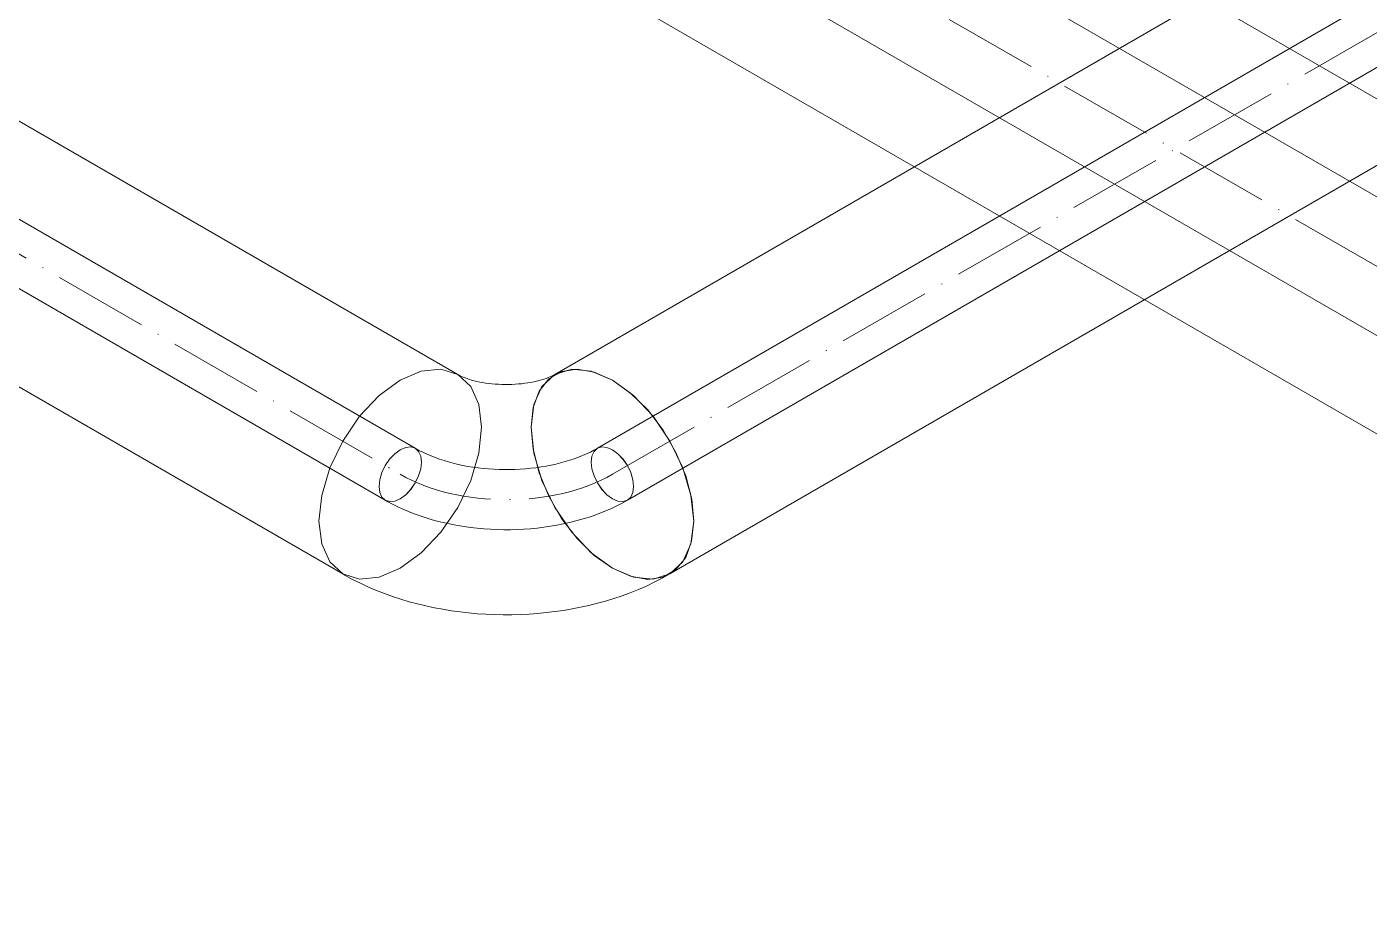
# Model space of a CAD drawing. Header units: millimetres. Extents: x -88595 to 880822, y -1054509 to -148035.
# Drawn here: x 377365.1 to 377507.2, y -314686.2 to -314591.3 of the extents above; entities that cross this region are included whole.
import ezdxf

# ---------------------------------------------------------------- set-up
doc = ezdxf.new("R2010")
doc.units = ezdxf.units.MM
doc.linetypes.add('$12$ADSK_Осевая', pattern=[14, 10, -2, 0, -2])
doc.linetypes.add('$13$ADSK_Осевая', pattern=[14, 10, -2, 0, -2])
for name, color, linetype, lineweight in [('Изоляция', 7, 'Continuous', 18), ('Трубопровод', 7, 'Continuous', 18), ('Трубопроводы', 7, 'Continuous', 18)]:
    doc.layers.add(name, color=color, linetype=linetype, lineweight=lineweight)

# ---------------------------------------------------------------- blocks, each defined once
blk = doc.blocks.new('$0$ADSK_МедьПайка_Отвод-гнутая труба - Отвод _гнутая труба_-V90-В_ОВ3_3')
at = {"layer": 'Трубопроводы', "color": 190, "true_color": 0x8000ff}
for points in [[(-18082.34, 13815.61, 0), (-18081.76, 13815.85, 0), (-18081.22, 13815.91, 0), (-18080.76, 13815.76, 0), (-18080.4, 13815.43, 0), (-18080.17, 13814.94, 0), (-18080.1, 13814.31, 0), (-18080.17, 13813.6, 0), (-18080.4, 13812.84, 0), (-18080.76, 13812.1, 0), (-18081.22, 13811.42, 0), (-18081.76, 13810.85, 0), (-18082.34, 13810.42, 0)], [(-18082.34, 13810.42, 0), (-18082.92, 13810.18, 0), (-18083.47, 13810.12, 0), (-18083.93, 13810.27, 0), (-18084.29, 13810.6, 0), (-18084.51, 13811.09, 0), (-18084.59, 13811.72, 0), (-18084.51, 13812.43, 0), (-18084.29, 13813.19, 0), (-18083.93, 13813.93, 0), (-18083.47, 13814.61, 0), (-18082.92, 13815.18, 0), (-18082.34, 13815.61, 0)], [(-18080.76, 13815.76, 0), (-18080.21, 13815.44, 0), (-18079.68, 13815.09, 0), (-18079.15, 13814.73, 0), (-18078.63, 13814.34, 0), (-18078.11, 13813.93, 0), (-18077.6, 13813.51, 0), (-18077.11, 13813.07, 0), (-18076.61, 13812.61, 0), (-18076.13, 13812.13, 0), (-18075.66, 13811.64, 0), (-18075.19, 13811.13, 0), (-18074.74, 13810.61, 0), (-18074.3, 13810.08, 0), (-18073.86, 13809.53, 0), (-18073.44, 13808.97, 0), (-18073.03, 13808.39, 0), (-18072.64, 13807.81, 0), (-18072.25, 13807.21, 0), (-18071.88, 13806.61, 0), (-18071.53, 13806, 0), (-18071.19, 13805.38, 0), (-18070.86, 13804.75, 0), (-18070.55, 13804.12, 0), (-18070.25, 13803.48, 0), (-18069.97, 13802.83, 0), (-18069.71, 13802.19, 0), (-18069.46, 13801.54, 0), (-18069.23, 13800.88, 0), (-18069.02, 13800.23, 0), (-18068.82, 13799.57, 0), (-18068.65, 13798.91, 0), (-18068.49, 13798.26, 0), (-18068.35, 13797.6, 0), (-18068.24, 13796.95, 0), (-18068.14, 13796.3, 0), (-18068.06, 13795.66, 0), (-18068, 13795.01, 0), (-18067.96, 13794.37, 0), (-18067.94, 13793.74, 0), (-18067.94, 13793.57, 0)], [(-18083.93, 13810.27, 0), (-18083.57, 13810.05, 0), (-18083.21, 13809.82, 0), (-18082.85, 13809.57, 0), (-18082.48, 13809.29, 0), (-18082.11, 13809, 0), (-18081.75, 13808.7, 0), (-18081.38, 13808.37, 0), (-18081.01, 13808.03, 0), (-18080.65, 13807.67, 0), (-18080.29, 13807.3, 0), (-18079.93, 13806.91, 0), (-18079.58, 13806.5, 0), (-18079.24, 13806.09, 0), (-18078.9, 13805.66, 0), (-18078.57, 13805.22, 0), (-18078.25, 13804.77, 0), (-18077.93, 13804.3, 0), (-18077.63, 13803.83, 0), (-18077.34, 13803.36, 0), (-18077.05, 13802.87, 0), (-18076.78, 13802.38, 0), (-18076.52, 13801.88, 0), (-18076.28, 13801.38, 0), (-18076.04, 13800.88, 0), (-18075.82, 13800.37, 0), (-18075.62, 13799.86, 0), (-18075.43, 13799.36, 0), (-18075.25, 13798.85, 0), (-18075.08, 13798.35, 0), (-18074.94, 13797.85, 0), (-18074.8, 13797.35, 0), (-18074.69, 13796.86, 0), (-18074.58, 13796.38, 0), (-18074.5, 13795.9, 0), (-18074.43, 13795.44, 0), (-18074.37, 13794.98, 0), (-18074.33, 13794.54, 0), (-18074.3, 13794.1, 0), (-18074.29, 13793.68, 0), (-18074.29, 13793.57, 0)], [(-18068.87, 13792.28, 0), (-18069.53, 13791.98, 0), (-18070.3, 13791.8, 0), (-18071.12, 13791.74, 0), (-18071.94, 13791.8, 0), (-18072.71, 13791.98, 0), (-18073.36, 13792.28, 0), (-18073.87, 13792.66, 0), (-18074.18, 13793.1, 0), (-18074.29, 13793.57, 0), (-18074.18, 13794.05, 0), (-18073.87, 13794.49, 0), (-18073.36, 13794.87, 0)], [(-18073.36, 13794.87, 0), (-18072.71, 13795.16, 0), (-18071.94, 13795.34, 0), (-18071.12, 13795.41, 0), (-18070.3, 13795.34, 0), (-18069.53, 13795.16, 0), (-18068.87, 13794.87, 0), (-18068.37, 13794.49, 0), (-18068.05, 13794.05, 0), (-18067.94, 13793.57, 0), (-18068.05, 13793.1, 0), (-18068.37, 13792.66, 0), (-18068.87, 13792.28, 0)]]:
    blk.add_polyline3d(points, dxfattribs=at)

msp = doc.modelspace()

# ---------------------------------------------------------------- linework, layer by layer
at = {"layer": 'Изоляция', "color": 190, "true_color": 0x8000ff}
for p, q in [((377806.58, -314405.49), (377421, -314628.1)), ((377433.18, -314649.19), (377818.76, -314426.58)), ((378009.2, -314888.32), (377445.99, -314563.15)), ((377430.64, -314589.73), (377993.85, -314914.9)), ((377410.73, -314628.1), (377362.47, -314600.24)), ((377350.29, -314621.33), (377398.55, -314649.19))]:
    msp.add_line(p, q, dxfattribs=at)
for points in [[(377413.25, -314633.68, 0), (377412.96, -314631.27, 0), (377412.1, -314629.37, 0), (377410.73, -314628.1, 0), (377408.95, -314627.55, 0), (377406.87, -314627.76, 0), (377404.64, -314628.71, 0)], [(377404.64, -314628.71, 0), (377406.87, -314627.76, 0), (377408.95, -314627.55, 0), (377410.73, -314628.1, 0), (377412.1, -314629.37, 0), (377412.96, -314631.27, 0), (377413.25, -314633.68, 0)], [(377421, -314628.1, 0), (377420.91, -314628.16, 0), (377420.79, -314628.22, 0), (377420.64, -314628.29, 0), (377420.48, -314628.36, 0), (377420.29, -314628.43, 0), (377420.08, -314628.51, 0), (377419.85, -314628.59, 0), (377419.6, -314628.66, 0), (377419.34, -314628.74, 0), (377419.06, -314628.81, 0), (377418.77, -314628.87, 0), (377418.46, -314628.93, 0), (377418.14, -314628.98, 0), (377417.82, -314629.03, 0), (377417.48, -314629.07, 0), (377417.14, -314629.1, 0), (377416.79, -314629.13, 0), (377416.44, -314629.15, 0), (377416.09, -314629.15, 0), (377415.74, -314629.16, 0), (377415.38, -314629.15, 0), (377415.03, -314629.13, 0), (377414.69, -314629.11, 0), (377414.34, -314629.08, 0), (377414.01, -314629.04, 0), (377413.68, -314629, 0), (377413.36, -314628.94, 0), (377413.05, -314628.89, 0), (377412.75, -314628.82, 0), (377412.47, -314628.76, 0), (377412.2, -314628.68, 0), (377411.95, -314628.61, 0), (377411.72, -314628.53, 0), (377411.5, -314628.46, 0), (377411.31, -314628.38, 0), (377411.13, -314628.31, 0), (377410.98, -314628.24, 0), (377410.86, -314628.17, 0), (377410.75, -314628.12, 0), (377410.73, -314628.1, 0)], [(377418.48, -314633.68, 0), (377418.7, -314631.59, 0), (377419.34, -314629.85, 0), (377420.36, -314628.56, 0), (377421.73, -314627.78, 0), (377423.36, -314627.53, 0), (377425.18, -314627.85, 0), (377427.09, -314628.71, 0)], [(377427.09, -314628.71, 0), (377424.86, -314627.76, 0), (377422.79, -314627.55, 0), (377421, -314628.1, 0), (377419.64, -314629.37, 0), (377418.78, -314631.27, 0), (377418.48, -314633.68, 0)], [(377404.64, -314628.71, 0), (377402.41, -314630.33, 0), (377400.34, -314632.52, 0), (377398.55, -314635.13, 0), (377397.19, -314637.98, 0), (377396.33, -314640.88, 0), (377396.03, -314643.62, 0)], [(377396.03, -314643.62, 0), (377396.33, -314640.88, 0), (377397.19, -314637.98, 0), (377398.55, -314635.13, 0), (377400.34, -314632.52, 0), (377402.41, -314630.33, 0), (377404.64, -314628.71, 0)], [(377435.7, -314643.62, 0), (377435.41, -314640.88, 0), (377434.55, -314637.98, 0), (377433.18, -314635.13, 0), (377431.4, -314632.52, 0), (377429.32, -314630.33, 0), (377427.09, -314628.71, 0)], [(377427.09, -314628.71, 0), (377429.01, -314630.06, 0), (377430.83, -314631.85, 0), (377432.46, -314633.98, 0), (377433.82, -314636.34, 0), (377434.85, -314638.81, 0), (377435.49, -314641.28, 0), (377435.7, -314643.62, 0)], [(377404.64, -314648.59, 0), (377406.87, -314646.96, 0), (377408.95, -314644.77, 0), (377410.73, -314642.16, 0), (377412.1, -314639.31, 0), (377412.96, -314636.42, 0), (377413.25, -314633.68, 0)], [(377413.25, -314633.68, 0), (377412.96, -314636.42, 0), (377412.1, -314639.31, 0), (377410.73, -314642.16, 0), (377408.95, -314644.77, 0), (377406.87, -314646.96, 0), (377404.64, -314648.59, 0)], [(377418.48, -314633.68, 0), (377418.78, -314636.42, 0), (377419.64, -314639.31, 0), (377421, -314642.16, 0), (377422.79, -314644.77, 0), (377424.86, -314646.96, 0), (377427.09, -314648.59, 0)], [(377427.09, -314648.59, 0), (377425.18, -314647.23, 0), (377423.36, -314645.45, 0), (377421.72, -314643.32, 0), (377420.36, -314640.96, 0), (377419.33, -314638.48, 0), (377418.7, -314636.01, 0), (377418.48, -314633.68, 0)], [(377396.03, -314643.62, 0), (377396.33, -314646.02, 0), (377397.19, -314647.92, 0), (377398.55, -314649.19, 0), (377400.34, -314649.74, 0), (377402.41, -314649.54, 0), (377404.64, -314648.59, 0)], [(377404.64, -314648.59, 0), (377402.41, -314649.54, 0), (377400.34, -314649.74, 0), (377398.55, -314649.19, 0), (377397.19, -314647.92, 0), (377396.33, -314646.02, 0), (377396.03, -314643.62, 0)], [(377427.09, -314648.59, 0), (377429.32, -314649.54, 0), (377431.4, -314649.74, 0), (377433.18, -314649.19, 0), (377434.55, -314647.92, 0), (377435.41, -314646.02, 0), (377435.7, -314643.62, 0)], [(377435.7, -314643.62, 0), (377435.48, -314645.71, 0), (377434.85, -314647.44, 0), (377433.82, -314648.73, 0), (377432.46, -314649.52, 0), (377430.83, -314649.76, 0), (377429.01, -314649.44, 0), (377427.09, -314648.59, 0)], [(377433.18, -314649.19, 0), (377432.36, -314649.65, 0), (377431.53, -314650.07, 0), (377430.69, -314650.47, 0), (377429.85, -314650.83, 0), (377428.99, -314651.18, 0), (377428.13, -314651.49, 0), (377427.26, -314651.78, 0), (377426.38, -314652.05, 0), (377425.5, -314652.29, 0), (377424.61, -314652.51, 0), (377423.72, -314652.71, 0), (377422.82, -314652.89, 0), (377421.92, -314653.04, 0), (377421.01, -314653.17, 0), (377420.1, -314653.28, 0), (377419.19, -314653.37, 0), (377418.28, -314653.43, 0), (377417.36, -314653.48, 0), (377416.45, -314653.5, 0), (377415.53, -314653.51, 0), (377414.62, -314653.49, 0), (377413.7, -314653.45, 0), (377412.79, -314653.39, 0), (377411.88, -314653.3, 0), (377410.97, -314653.2, 0), (377410.06, -314653.08, 0), (377409.16, -314652.93, 0), (377408.26, -314652.76, 0), (377407.36, -314652.57, 0), (377406.47, -314652.36, 0), (377405.59, -314652.12, 0), (377404.71, -314651.86, 0), (377403.84, -314651.57, 0), (377402.98, -314651.26, 0), (377402.12, -314650.93, 0), (377401.27, -314650.57, 0), (377400.43, -314650.18, 0), (377399.6, -314649.76, 0), (377398.77, -314649.32, 0), (377398.55, -314649.19, 0)]]:
    msp.add_polyline3d(points, dxfattribs=at)
at = {"layer": 'Трубопровод', "color": 190, "true_color": 0x8000ff}
for p, q in [((377811.08, -314413.28), (377425.5, -314635.9)), ((377428.68, -314641.4), (377814.26, -314418.78)), ((378004.7, -314896.11), (377441.49, -314570.94)), ((377435.14, -314581.94), (377998.35, -314907.11)), ((377406.23, -314635.9), (377357.97, -314608.03)), ((377354.79, -314613.53), (377403.05, -314641.4))]:
    msp.add_line(p, q, dxfattribs=at)
at = {"layer": 'Трубопровод', "color": 190, "linetype": '$12$ADSK_Осевая', "true_color": 0x8000ff}
for p, q in [((377427.09, -314638.65), (377812.67, -314416.03)), ((377427.09, -314638.65), (377812.67, -314416.03)), ((377438.32, -314576.44), (378001.53, -314901.61)), ((377438.32, -314576.44), (378001.53, -314901.61)), ((377356.38, -314610.78), (377404.64, -314638.65)), ((377356.38, -314610.78), (377404.64, -314638.65))]:
    msp.add_line(p, q, dxfattribs=at)
at = {"layer": 'Трубопровод', "color": 190, "true_color": 0x8000ff}
for points in [[(377404.64, -314636.05, 0), (377404.06, -314636.48, 0), (377403.52, -314637.05, 0), (377403.05, -314637.73, 0), (377402.7, -314638.47, 0), (377402.47, -314639.23, 0), (377402.4, -314639.94, 0)], [(377406.89, -314637.35, 0), (377406.81, -314636.72, 0), (377406.59, -314636.23, 0), (377406.23, -314635.9, 0), (377405.76, -314635.75, 0), (377405.22, -314635.81, 0), (377404.64, -314636.05, 0)], [(377427.09, -314636.05, 0), (377426.51, -314635.81, 0), (377425.97, -314635.75, 0), (377425.5, -314635.9, 0), (377425.15, -314636.23, 0), (377424.92, -314636.72, 0), (377424.85, -314637.35, 0)], [(377429.34, -314639.94, 0), (377429.26, -314639.23, 0), (377429.04, -314638.47, 0), (377428.68, -314637.73, 0), (377428.21, -314637.05, 0), (377427.67, -314636.48, 0), (377427.09, -314636.05, 0)], [(377404.64, -314641.24, 0), (377405.22, -314640.82, 0), (377405.76, -314640.24, 0), (377406.23, -314639.56, 0), (377406.59, -314638.82, 0), (377406.81, -314638.07, 0), (377406.89, -314637.35, 0)], [(377424.85, -314637.35, 0), (377424.92, -314638.07, 0), (377425.15, -314638.82, 0), (377425.5, -314639.56, 0), (377425.97, -314640.24, 0), (377426.51, -314640.82, 0), (377427.09, -314641.24, 0)], [(377402.4, -314639.94, 0), (377402.47, -314640.57, 0), (377402.7, -314641.07, 0), (377403.05, -314641.4, 0), (377403.52, -314641.54, 0), (377404.06, -314641.49, 0), (377404.64, -314641.24, 0)], [(377427.09, -314641.24, 0), (377427.67, -314641.49, 0), (377428.21, -314641.54, 0), (377428.68, -314641.4, 0), (377429.04, -314641.07, 0), (377429.26, -314640.57, 0), (377429.34, -314639.94, 0)]]:
    msp.add_polyline3d(points, dxfattribs=at)
at = {"layer": 'Трубопроводы', "color": 190, "linetype": '$13$ADSK_Осевая', "true_color": 0x8000ff}
msp.add_ellipse((377415.87, -314632.17), major_axis=(15.88, 0), ratio=0.57735, start_param=3.926991, end_param=5.497787, dxfattribs=at)

# ---------------------------------------------------------------- block references
at = {"layer": 'Трубопроводы', "color": 190, "true_color": 0x8000ff, "rotation": 240}
msp.add_blockref('$0$ADSK_МедьПайка_Отвод-гнутая труба - Отвод _гнутая труба_-V90-В_ОВ3_3', (356423.5, -323391.91), dxfattribs=at)

doc.saveas('drawing.dxf')
